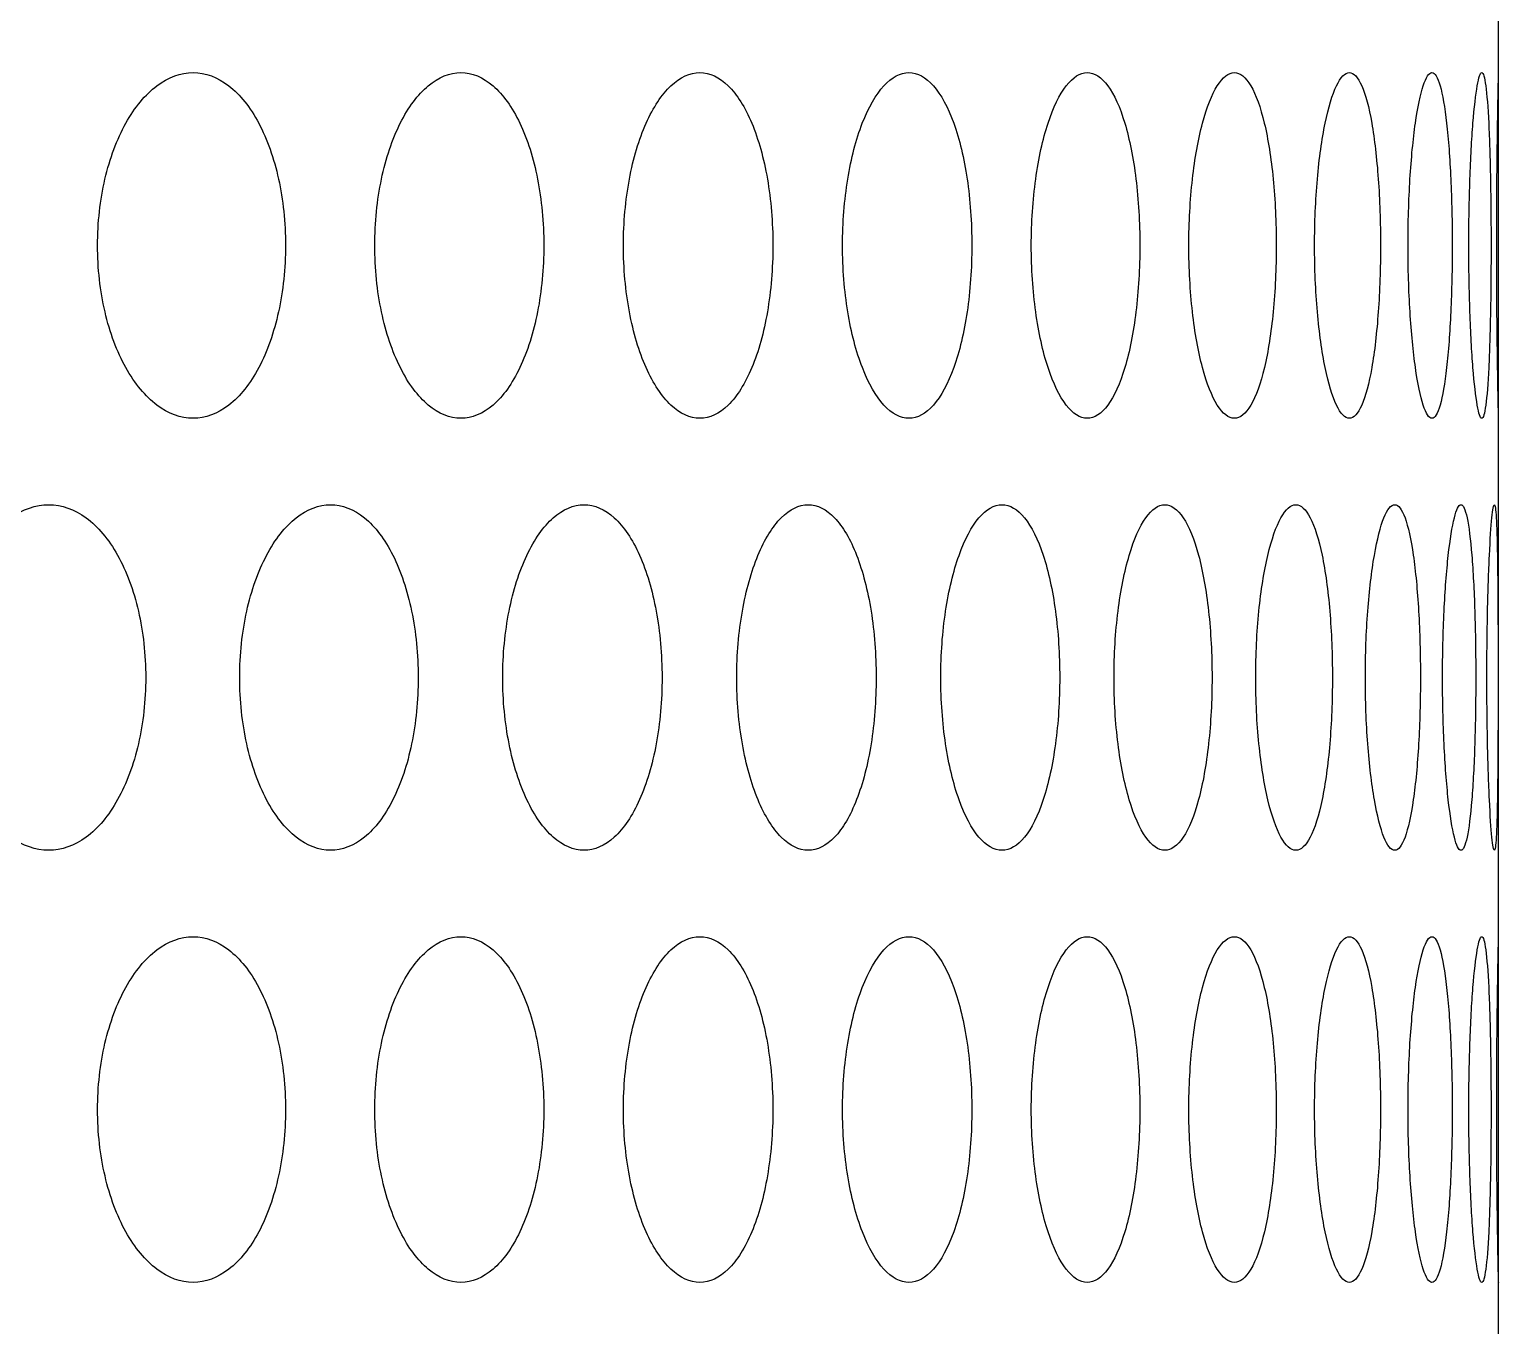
# Model space of a CAD drawing. Header units: millimetres. Extents: x 324 to 7054, y -67 to 2159.
# Drawn here: x 891.51 to 925.51, y 714 to 744 of the extents above; entities that cross this region are included whole.
import ezdxf

# ---------------------------------------------------------------- set-up
doc = ezdxf.new("R2010")
doc.units = ezdxf.units.MM
doc.header["$LTSCALE"] = 153.67
doc.layers.get('0').update_dxf_attribs({"linetype": 'CONTINUOUS'})
doc.layers.add('02___PRT_ALL_AXES', color=7, linetype='CONTINUOUS')

msp = doc.modelspace()

# ---------------------------------------------------------------- linework, layer by layer
at = {"linetype": 'Continuous'}
msp.add_line((925.51376, 232.49176), (925.51376, 776), dxfattribs=at)
at = {"layer": '02___PRT_ALL_AXES', "linetype": 'Continuous'}
for points, knots in [([(893.09225, 739), (893.09244, 739.26583), (893.12157, 739.78945), (893.25089, 740.54514), (893.4576, 741.23528), (893.82897, 742.04859), (894.44308, 742.7909), (895.30513, 743.10456), (896.15323, 742.79082), (896.74346, 742.05038), (897.09614, 741.2386), (897.29161, 740.54817), (897.41344, 739.79095), (897.44079, 739.2663), (897.44097, 739)], [0, 0, 0, 0, 0.0625, 0.125, 0.1875, 0.25, 0.375, 0.5, 0.625, 0.75, 0.8125, 0.875, 0.9375, 1, 1, 1, 1]), ([(899.50708, 739), (899.50726, 739.26583), (899.53358, 739.78945), (899.65045, 740.54514), (899.83718, 741.23528), (900.17248, 742.04859), (900.72641, 742.7909), (901.50253, 743.10456), (902.26447, 742.79082), (902.79369, 742.05038), (903.10958, 741.2386), (903.28455, 740.54817), (903.39356, 739.79095), (903.41804, 739.2663), (903.4182, 739)], [0, 0, 0, 0, 0.0625, 0.125, 0.1875, 0.25, 0.375, 0.5, 0.625, 0.75, 0.8125, 0.875, 0.9375, 1, 1, 1, 1]), ([(905.26146, 739), (905.26162, 739.26583), (905.28504, 739.78945), (905.38898, 740.54514), (905.55498, 741.23528), (905.85288, 742.04859), (906.34442, 742.7909), (907.0315, 743.10456), (907.70423, 742.79082), (908.17032, 742.05038), (908.44815, 741.2386), (908.60193, 740.54817), (908.69768, 739.79095), (908.71917, 739.2663), (908.71932, 739)], [0, 0, 0, 0, 0.0625, 0.125, 0.1875, 0.25, 0.375, 0.5, 0.625, 0.75, 0.8125, 0.875, 0.9375, 1, 1, 1, 1]), ([(910.33236, 739), (910.3325, 739.26583), (910.35292, 739.78945), (910.44352, 740.54514), (910.58813, 741.23528), (910.84742, 742.04859), (911.27461, 742.7909), (911.86989, 743.10456), (912.45073, 742.79082), (912.85181, 742.05038), (913.09048, 741.2386), (913.22245, 740.54817), (913.30457, 739.79095), (913.32299, 739.2663), (913.32311, 739)], [0, 0, 0, 0, 0.0625, 0.125, 0.1875, 0.25, 0.375, 0.5, 0.625, 0.75, 0.8125, 0.875, 0.9375, 1, 1, 1, 1]), ([(914.69948, 739), (914.6996, 739.26583), (914.71693, 739.78945), (914.79383, 740.54514), (914.91648, 741.23528), (915.13612, 742.04859), (915.49724, 742.7909), (915.99835, 743.10456), (916.48496, 742.79082), (916.81944, 742.05038), (917.01799, 741.2386), (917.12762, 740.54817), (917.19577, 739.79095), (917.21105, 739.2663), (917.21115, 739)], [0, 0, 0, 0, 0.0625, 0.125, 0.1875, 0.25, 0.375, 0.5, 0.625, 0.75, 0.8125, 0.875, 0.9375, 1, 1, 1, 1]), ([(918.34533, 739), (918.34543, 739.26583), (918.35962, 739.78945), (918.4225, 740.54514), (918.52269, 741.23528), (918.70181, 742.04859), (918.99542, 742.7909), (919.40034, 743.10456), (919.79079, 742.79082), (920.05733, 742.05038), (920.21495, 741.2386), (920.30181, 740.54817), (920.35572, 739.79095), (920.3678, 739.2663), (920.36787, 739)], [0, 0, 0, 0, 0.0625, 0.125, 0.1875, 0.25, 0.375, 0.5, 0.625, 0.75, 0.8125, 0.875, 0.9375, 1, 1, 1, 1]), ([(921.25533, 739), (921.25541, 739.26583), (921.26638, 739.78945), (921.31501, 740.54514), (921.39233, 741.23528), (921.53022, 742.04859), (921.75514, 742.7909), (922.06226, 743.10456), (922.35497, 742.79082), (922.5525, 742.05038), (922.66858, 741.2386), (922.73231, 740.54817), (922.77176, 739.79095), (922.78059, 739.2663), (922.78065, 739)], [0, 0, 0, 0, 0.0625, 0.125, 0.1875, 0.25, 0.375, 0.5, 0.625, 0.75, 0.8125, 0.875, 0.9375, 1, 1, 1, 1]), ([(923.41782, 739), (923.41788, 739.26583), (923.4256, 739.78945), (923.45977, 740.54514), (923.51392, 741.23528), (923.61002, 742.04859), (923.76535, 742.7909), (923.97344, 743.10456), (924.16725, 742.79082), (924.29497, 742.05038), (924.36904, 741.2386), (924.40939, 740.54817), (924.43423, 739.79095), (924.43977, 739.2663), (924.43981, 739)], [0, 0, 0, 0, 0.0625, 0.125, 0.1875, 0.25, 0.375, 0.5, 0.625, 0.75, 0.8125, 0.875, 0.9375, 1, 1, 1, 1]), ([(924.82416, 739), (924.82419, 739.26583), (924.82863, 739.78945), (924.8482, 740.54514), (924.87897, 741.23528), (924.93289, 742.04859), (925.01801, 742.7909), (925.12624, 743.10456), (925.22036, 742.79082), (925.27777, 742.05038), (925.30953, 741.2386), (925.32634, 740.54817), (925.33647, 739.79095), (925.3387, 739.2663), (925.33872, 739)], [0, 0, 0, 0, 0.0625, 0.125, 0.1875, 0.25, 0.375, 0.5, 0.625, 0.75, 0.8125, 0.875, 0.9375, 1, 1, 1, 1]), ([(925.4687, 739), (925.4687, 739.26583), (925.46985, 739.78945), (925.47475, 740.54514), (925.482, 741.23528), (925.49353, 742.04859), (925.50811, 742.7909), (925.51359, 743.0079), (925.51376, 742.9994), (925.51376, 742.99821)], [0, 0, 0, 0, 0.12268473, 0.24536945, 0.36805418, 0.49073891, 0.73610836, 0.98147781, 1, 1, 1, 1]), ([(897.44097, 739), (897.44079, 738.73417), (897.41354, 738.21055), (897.29221, 737.45486), (897.09732, 736.76472), (896.74465, 735.95141), (896.1539, 735.2091), (895.30351, 734.89544), (894.44375, 735.20918), (893.83022, 735.94962), (893.45885, 736.7614), (893.25154, 737.45183), (893.12168, 738.20905), (893.09244, 738.7337), (893.09225, 739)], [0, 0, 0, 0, 0.0625, 0.125, 0.1875, 0.25, 0.375, 0.5, 0.625, 0.75, 0.8125, 0.875, 0.9375, 1, 1, 1, 1]), ([(903.4182, 739), (903.41803, 738.73417), (903.39365, 738.21055), (903.2851, 737.45486), (903.11064, 736.76472), (902.79476, 735.95141), (902.26508, 735.2091), (901.50107, 734.89544), (900.72701, 735.20918), (900.1736, 735.94962), (899.83831, 736.7614), (899.65103, 737.45183), (899.53368, 738.20905), (899.50725, 738.7337), (899.50708, 739)], [0, 0, 0, 0, 0.0625, 0.125, 0.1875, 0.25, 0.375, 0.5, 0.625, 0.75, 0.8125, 0.875, 0.9375, 1, 1, 1, 1]), ([(908.71932, 739), (908.71917, 738.73417), (908.69776, 738.21055), (908.6024, 737.45486), (908.44908, 736.76472), (908.17126, 735.95141), (907.70477, 735.2091), (907.03021, 734.89544), (906.34495, 735.20918), (905.85387, 735.94962), (905.55599, 736.7614), (905.3895, 737.45183), (905.28512, 738.20905), (905.26162, 738.7337), (905.26146, 739)], [0, 0, 0, 0, 0.0625, 0.125, 0.1875, 0.25, 0.375, 0.5, 0.625, 0.75, 0.8125, 0.875, 0.9375, 1, 1, 1, 1]), ([(913.32311, 739), (913.32299, 738.73417), (913.30463, 738.21055), (913.22286, 737.45486), (913.09128, 736.76472), (912.85262, 735.95141), (912.45119, 735.2091), (911.86877, 734.89544), (911.27507, 735.20918), (910.84829, 735.94962), (910.58901, 736.7614), (910.44397, 737.45183), (910.35299, 738.20905), (910.3325, 738.7337), (910.33236, 739)], [0, 0, 0, 0, 0.0625, 0.125, 0.1875, 0.25, 0.375, 0.5, 0.625, 0.75, 0.8125, 0.875, 0.9375, 1, 1, 1, 1]), ([(917.21115, 739), (917.21105, 738.73417), (917.19583, 738.21055), (917.12796, 737.45486), (917.01865, 736.76472), (916.82012, 735.95141), (916.48535, 735.2091), (915.99741, 734.89544), (915.49763, 735.20918), (915.13686, 735.94962), (914.91722, 736.7614), (914.79422, 737.45183), (914.717, 738.20905), (914.69959, 738.7337), (914.69948, 739)], [0, 0, 0, 0, 0.0625, 0.125, 0.1875, 0.25, 0.375, 0.5, 0.625, 0.75, 0.8125, 0.875, 0.9375, 1, 1, 1, 1]), ([(920.36787, 739), (920.36779, 738.73417), (920.35576, 738.21055), (920.30207, 737.45486), (920.21548, 736.76472), (920.05786, 735.95141), (919.7911, 735.2091), (919.39959, 734.89544), (918.99573, 735.20918), (918.70241, 735.94962), (918.52329, 736.7614), (918.42282, 737.45183), (918.35967, 738.20905), (918.34543, 738.7337), (918.34533, 739)], [0, 0, 0, 0, 0.0625, 0.125, 0.1875, 0.25, 0.375, 0.5, 0.625, 0.75, 0.8125, 0.875, 0.9375, 1, 1, 1, 1]), ([(922.78065, 739), (922.78059, 738.73417), (922.77179, 738.21055), (922.7325, 737.45486), (922.66896, 736.76472), (922.55289, 735.95141), (922.35521, 735.2091), (922.06169, 734.89544), (921.75537, 735.20918), (921.53068, 735.94962), (921.3928, 736.7614), (921.31525, 737.45183), (921.26643, 738.20905), (921.2554, 738.7337), (921.25533, 739)], [0, 0, 0, 0, 0.0625, 0.125, 0.1875, 0.25, 0.375, 0.5, 0.625, 0.75, 0.8125, 0.875, 0.9375, 1, 1, 1, 1]), ([(924.43981, 739), (924.43977, 738.73417), (924.43425, 738.21055), (924.40951, 737.45486), (924.36928, 736.76472), (924.29523, 735.95141), (924.16741, 735.2091), (923.97306, 734.89544), (923.76551, 735.20918), (923.61034, 735.94962), (923.51425, 736.7614), (923.45994, 737.45183), (923.42563, 738.20905), (923.41788, 738.7337), (923.41782, 739)], [0, 0, 0, 0, 0.0625, 0.125, 0.1875, 0.25, 0.375, 0.5, 0.625, 0.75, 0.8125, 0.875, 0.9375, 1, 1, 1, 1]), ([(925.33872, 739), (925.3387, 738.73417), (925.33648, 738.21055), (925.32639, 737.45486), (925.30963, 736.76472), (925.27789, 735.95141), (925.22044, 735.2091), (925.12605, 734.89544), (925.01809, 735.20918), (924.93307, 735.94962), (924.87915, 736.7614), (924.8483, 737.45183), (924.82865, 738.20905), (924.82419, 738.7337), (924.82416, 739)], [0, 0, 0, 0, 0.0625, 0.125, 0.1875, 0.25, 0.375, 0.5, 0.625, 0.75, 0.8125, 0.875, 0.9375, 1, 1, 1, 1]), ([(925.51376, 735.00183), (925.51376, 735.00062), (925.51359, 734.99202), (925.50811, 735.20918), (925.49357, 735.94962), (925.48204, 736.7614), (925.47477, 737.45183), (925.46985, 738.20905), (925.4687, 738.7337), (925.4687, 739)], [0, 0, 0, 0, 0.0187605, 0.26407038, 0.50938025, 0.63203519, 0.75469013, 0.87734506, 1, 1, 1, 1]), ([(889.64509, 729), (889.64529, 729.26583), (889.67577, 729.78945), (889.81114, 730.54514), (890.02753, 731.23528), (890.41639, 732.04859), (891.05967, 732.7909), (891.96342, 733.10456), (892.85334, 732.79082), (893.47321, 732.05038), (893.84376, 731.2386), (894.04919, 730.54817), (894.17725, 729.79095), (894.20601, 729.2663), (894.20619, 729)], [0, 0, 0, 0, 0.0625, 0.125, 0.1875, 0.25, 0.375, 0.5, 0.625, 0.75, 0.8125, 0.875, 0.9375, 1, 1, 1, 1]), ([(896.38068, 729), (896.38086, 729.26583), (896.4086, 729.78945), (896.53176, 730.54514), (896.72858, 731.23528), (897.08209, 732.04859), (897.6664, 732.7909), (898.4859, 733.10456), (899.29132, 732.79082), (899.85133, 732.05038), (900.18578, 731.2386), (900.37109, 730.54817), (900.48657, 729.79095), (900.51249, 729.2663), (900.51266, 729)], [0, 0, 0, 0, 0.0625, 0.125, 0.1875, 0.25, 0.375, 0.5, 0.625, 0.75, 0.8125, 0.875, 0.9375, 1, 1, 1, 1]), ([(902.46833, 729), (902.4685, 729.26583), (902.49338, 729.78945), (902.60384, 730.54514), (902.7803, 731.23528), (903.09705, 732.04859), (903.62005, 732.7909), (904.35202, 733.10456), (905.06971, 732.79082), (905.56762, 732.05038), (905.86462, 731.2386), (906.02908, 730.54817), (906.13152, 729.79095), (906.15451, 729.2663), (906.15466, 729)], [0, 0, 0, 0, 0.0625, 0.125, 0.1875, 0.25, 0.375, 0.5, 0.625, 0.75, 0.8125, 0.875, 0.9375, 1, 1, 1, 1]), ([(907.88368, 729), (907.88383, 729.26583), (907.90576, 729.78945), (908.00308, 730.54514), (908.15847, 731.23528), (908.43719, 732.04859), (908.89679, 732.7909), (909.53829, 733.10456), (910.16539, 732.79082), (910.59919, 732.05038), (910.85757, 731.2386), (911.00052, 730.54817), (911.0895, 729.79095), (911.10947, 729.2663), (911.1096, 729)], [0, 0, 0, 0, 0.0625, 0.125, 0.1875, 0.25, 0.375, 0.5, 0.625, 0.75, 0.8125, 0.875, 0.9375, 1, 1, 1, 1]), ([(912.60505, 729), (912.60518, 729.26583), (912.62407, 729.78945), (912.70786, 730.54514), (912.84155, 731.23528), (913.08114, 732.04859), (913.47549, 732.7909), (914.02396, 733.10456), (914.55796, 732.79082), (914.92592, 732.05038), (915.14464, 731.2386), (915.2655, 730.54817), (915.34067, 729.79095), (915.35753, 729.2663), (915.35764, 729)], [0, 0, 0, 0, 0.0625, 0.125, 0.1875, 0.25, 0.375, 0.5, 0.625, 0.75, 0.8125, 0.875, 0.9375, 1, 1, 1, 1]), ([(916.61355, 729), (916.61365, 729.26583), (916.62942, 729.78945), (916.69935, 730.54514), (916.81082, 731.23528), (917.0103, 732.04859), (917.33783, 732.7909), (917.79107, 733.10456), (918.22982, 732.79082), (918.53048, 732.05038), (918.70866, 731.2386), (918.80695, 730.54817), (918.86801, 729.79095), (918.8817, 729.2663), (918.88179, 729)], [0, 0, 0, 0, 0.0625, 0.125, 0.1875, 0.25, 0.375, 0.5, 0.625, 0.75, 0.8125, 0.875, 0.9375, 1, 1, 1, 1]), ([(919.89311, 729), (919.8932, 729.26583), (919.90579, 729.78945), (919.96157, 730.54514), (920.05037, 731.23528), (920.20895, 732.04859), (920.46835, 732.7909), (920.82455, 733.10456), (921.1663, 732.79082), (921.39844, 732.05038), (921.53537, 731.2386), (921.6107, 730.54817), (921.6574, 729.79095), (921.66786, 729.2663), (921.66793, 729)], [0, 0, 0, 0, 0.0625, 0.125, 0.1875, 0.25, 0.375, 0.5, 0.625, 0.75, 0.8125, 0.875, 0.9375, 1, 1, 1, 1]), ([(922.43063, 729), (922.43069, 729.26583), (922.44005, 729.78945), (922.48147, 730.54514), (922.54723, 731.23528), (922.66429, 732.04859), (922.85451, 732.7909), (923.11224, 733.10456), (923.35562, 732.79082), (923.51833, 732.05038), (923.61345, 731.2386), (923.66551, 730.54817), (923.69768, 729.79095), (923.70487, 729.2663), (923.70491, 729)], [0, 0, 0, 0, 0.0625, 0.125, 0.1875, 0.25, 0.375, 0.5, 0.625, 0.75, 0.8125, 0.875, 0.9375, 1, 1, 1, 1]), ([(924.21593, 729), (924.21597, 729.26583), (924.22206, 729.78945), (924.24895, 730.54514), (924.29143, 731.23528), (924.36647, 732.04859), (924.48676, 732.7909), (924.645, 733.10456), (924.78904, 732.79082), (924.88165, 732.05038), (924.93459, 731.2386), (924.96318, 730.54817), (924.98067, 729.79095), (924.98456, 729.2663), (924.98459, 729)], [0, 0, 0, 0, 0.0625, 0.125, 0.1875, 0.25, 0.375, 0.5, 0.625, 0.75, 0.8125, 0.875, 0.9375, 1, 1, 1, 1]), ([(925.24188, 729), (925.2419, 729.26583), (925.2447, 729.78945), (925.25694, 730.54514), (925.27596, 731.23528), (925.3087, 732.04859), (925.35857, 732.7909), (925.41668, 733.10456), (925.4608, 732.79082), (925.48295, 732.05038), (925.49349, 731.2386), (925.4985, 730.54817), (925.50125, 729.79095), (925.50183, 729.2663), (925.50183, 729)], [0, 0, 0, 0, 0.0625, 0.125, 0.1875, 0.25, 0.375, 0.5, 0.625, 0.75, 0.8125, 0.875, 0.9375, 1, 1, 1, 1]), ([(894.20619, 729), (894.206, 728.73417), (894.17735, 728.21055), (894.04983, 727.45486), (893.84501, 726.76472), (893.47446, 725.95141), (892.85405, 725.2091), (891.96172, 724.89544), (891.06037, 725.20918), (890.41769, 725.94962), (890.02884, 726.7614), (889.81181, 727.45183), (889.67589, 728.20905), (889.64529, 728.7337), (889.64509, 729)], [0, 0, 0, 0, 0.0625, 0.125, 0.1875, 0.25, 0.375, 0.5, 0.625, 0.75, 0.8125, 0.875, 0.9375, 1, 1, 1, 1]), ([(900.51266, 729), (900.51249, 728.73417), (900.48666, 728.21055), (900.37166, 727.45486), (900.1869, 726.76472), (899.85246, 725.95141), (899.29196, 725.2091), (898.48436, 724.89544), (897.66704, 725.20918), (897.08327, 725.94962), (896.72977, 726.7614), (896.53237, 727.45183), (896.4087, 728.20905), (896.38086, 728.7337), (896.38068, 729)], [0, 0, 0, 0, 0.0625, 0.125, 0.1875, 0.25, 0.375, 0.5, 0.625, 0.75, 0.8125, 0.875, 0.9375, 1, 1, 1, 1]), ([(906.15466, 729), (906.15451, 728.73417), (906.1316, 728.21055), (906.02959, 727.45486), (905.86562, 726.76472), (905.56862, 725.95141), (905.07028, 725.2091), (904.35064, 724.89544), (903.62062, 725.20918), (903.09811, 725.94962), (902.78136, 726.7614), (902.60439, 727.45183), (902.49347, 728.20905), (902.46849, 728.7337), (902.46833, 729)], [0, 0, 0, 0, 0.0625, 0.125, 0.1875, 0.25, 0.375, 0.5, 0.625, 0.75, 0.8125, 0.875, 0.9375, 1, 1, 1, 1]), ([(911.1096, 729), (911.10946, 728.73417), (911.08957, 728.21055), (911.00096, 727.45486), (910.85844, 726.76472), (910.60007, 725.95141), (910.16589, 725.2091), (909.53709, 724.89544), (908.89728, 725.20918), (908.43813, 725.94962), (908.15941, 726.7614), (908.00357, 727.45183), (907.90584, 728.20905), (907.88383, 728.7337), (907.88368, 729)], [0, 0, 0, 0, 0.0625, 0.125, 0.1875, 0.25, 0.375, 0.5, 0.625, 0.75, 0.8125, 0.875, 0.9375, 1, 1, 1, 1]), ([(915.35764, 729), (915.35753, 728.73417), (915.34073, 728.21055), (915.26587, 727.45486), (915.14537, 726.76472), (914.92666, 725.95141), (914.55838, 725.2091), (914.02293, 724.89544), (913.47591, 725.20918), (913.08194, 725.94962), (912.84236, 726.7614), (912.70828, 727.45183), (912.62414, 728.20905), (912.60518, 728.7337), (912.60505, 729)], [0, 0, 0, 0, 0.0625, 0.125, 0.1875, 0.25, 0.375, 0.5, 0.625, 0.75, 0.8125, 0.875, 0.9375, 1, 1, 1, 1]), ([(918.88179, 729), (918.88169, 728.73417), (918.86806, 728.21055), (918.80725, 727.45486), (918.70925, 726.76472), (918.53109, 725.95141), (918.23018, 725.2091), (917.79023, 724.89544), (917.33818, 725.20918), (917.01097, 725.94962), (916.81149, 726.7614), (916.6997, 727.45183), (916.62948, 728.20905), (916.61365, 728.7337), (916.61355, 729)], [0, 0, 0, 0, 0.0625, 0.125, 0.1875, 0.25, 0.375, 0.5, 0.625, 0.75, 0.8125, 0.875, 0.9375, 1, 1, 1, 1]), ([(921.66793, 729), (921.66786, 728.73417), (921.65744, 728.21055), (921.61093, 727.45486), (921.53582, 726.76472), (921.39891, 725.95141), (921.16657, 725.2091), (920.82389, 724.89544), (920.46862, 725.20918), (920.20948, 725.94962), (920.0509, 726.7614), (919.96185, 727.45183), (919.90583, 728.20905), (919.8932, 728.7337), (919.89311, 729)], [0, 0, 0, 0, 0.0625, 0.125, 0.1875, 0.25, 0.375, 0.5, 0.625, 0.75, 0.8125, 0.875, 0.9375, 1, 1, 1, 1]), ([(923.70491, 729), (923.70487, 728.73417), (923.69771, 728.21055), (923.66567, 727.45486), (923.61377, 726.76472), (923.51865, 725.95141), (923.35582, 725.2091), (923.11177, 724.89544), (922.8547, 725.20918), (922.66467, 725.94962), (922.54763, 726.7614), (922.48167, 727.45183), (922.44008, 728.20905), (922.43069, 728.7337), (922.43063, 729)], [0, 0, 0, 0, 0.0625, 0.125, 0.1875, 0.25, 0.375, 0.5, 0.625, 0.75, 0.8125, 0.875, 0.9375, 1, 1, 1, 1]), ([(924.98459, 729), (924.98456, 728.73417), (924.98069, 728.21055), (924.96327, 727.45486), (924.93476, 726.76472), (924.88183, 725.95141), (924.78916, 725.2091), (924.64471, 724.89544), (924.48688, 725.20918), (924.36672, 725.94962), (924.29168, 726.7614), (924.24908, 727.45183), (924.22209, 728.20905), (924.21597, 728.7337), (924.21593, 729)], [0, 0, 0, 0, 0.0625, 0.125, 0.1875, 0.25, 0.375, 0.5, 0.625, 0.75, 0.8125, 0.875, 0.9375, 1, 1, 1, 1]), ([(925.50183, 729), (925.50183, 728.73417), (925.50126, 728.21055), (925.49851, 727.45486), (925.49353, 726.76472), (925.48299, 725.95141), (925.46084, 725.2091), (925.41658, 724.89544), (925.35861, 725.20918), (925.30881, 725.94962), (925.27607, 726.7614), (925.257, 727.45183), (925.24471, 728.20905), (925.2419, 728.7337), (925.24188, 729)], [0, 0, 0, 0, 0.0625, 0.125, 0.1875, 0.25, 0.375, 0.5, 0.625, 0.75, 0.8125, 0.875, 0.9375, 1, 1, 1, 1]), ([(893.09225, 719), (893.09244, 719.26583), (893.12157, 719.78945), (893.25089, 720.54514), (893.4576, 721.23528), (893.82897, 722.04859), (894.44308, 722.7909), (895.30513, 723.10456), (896.15323, 722.79082), (896.74346, 722.05038), (897.09614, 721.2386), (897.29161, 720.54817), (897.41344, 719.79095), (897.44079, 719.2663), (897.44097, 719)], [0, 0, 0, 0, 0.0625, 0.125, 0.1875, 0.25, 0.375, 0.5, 0.625, 0.75, 0.8125, 0.875, 0.9375, 1, 1, 1, 1]), ([(899.50708, 719), (899.50726, 719.26583), (899.53358, 719.78945), (899.65045, 720.54514), (899.83718, 721.23528), (900.17248, 722.04859), (900.72641, 722.7909), (901.50253, 723.10456), (902.26447, 722.79082), (902.79369, 722.05038), (903.10958, 721.2386), (903.28455, 720.54817), (903.39356, 719.79095), (903.41804, 719.2663), (903.4182, 719)], [0, 0, 0, 0, 0.0625, 0.125, 0.1875, 0.25, 0.375, 0.5, 0.625, 0.75, 0.8125, 0.875, 0.9375, 1, 1, 1, 1]), ([(905.26146, 719), (905.26162, 719.26583), (905.28504, 719.78945), (905.38898, 720.54514), (905.55498, 721.23528), (905.85288, 722.04859), (906.34442, 722.7909), (907.0315, 723.10456), (907.70423, 722.79082), (908.17032, 722.05038), (908.44815, 721.2386), (908.60193, 720.54817), (908.69768, 719.79095), (908.71917, 719.2663), (908.71932, 719)], [0, 0, 0, 0, 0.0625, 0.125, 0.1875, 0.25, 0.375, 0.5, 0.625, 0.75, 0.8125, 0.875, 0.9375, 1, 1, 1, 1]), ([(910.33236, 719), (910.3325, 719.26583), (910.35292, 719.78945), (910.44352, 720.54514), (910.58813, 721.23528), (910.84742, 722.04859), (911.27461, 722.7909), (911.86989, 723.10456), (912.45073, 722.79082), (912.85181, 722.05038), (913.09048, 721.2386), (913.22245, 720.54817), (913.30457, 719.79095), (913.32299, 719.2663), (913.32311, 719)], [0, 0, 0, 0, 0.0625, 0.125, 0.1875, 0.25, 0.375, 0.5, 0.625, 0.75, 0.8125, 0.875, 0.9375, 1, 1, 1, 1]), ([(914.69948, 719), (914.6996, 719.26583), (914.71693, 719.78945), (914.79383, 720.54514), (914.91648, 721.23528), (915.13612, 722.04859), (915.49724, 722.7909), (915.99835, 723.10456), (916.48496, 722.79082), (916.81944, 722.05038), (917.01799, 721.2386), (917.12762, 720.54817), (917.19577, 719.79095), (917.21105, 719.2663), (917.21115, 719)], [0, 0, 0, 0, 0.0625, 0.125, 0.1875, 0.25, 0.375, 0.5, 0.625, 0.75, 0.8125, 0.875, 0.9375, 1, 1, 1, 1]), ([(918.34533, 719), (918.34543, 719.26583), (918.35962, 719.78945), (918.4225, 720.54514), (918.52269, 721.23528), (918.70181, 722.04859), (918.99542, 722.7909), (919.40034, 723.10456), (919.79079, 722.79082), (920.05733, 722.05038), (920.21495, 721.2386), (920.30181, 720.54817), (920.35572, 719.79095), (920.3678, 719.2663), (920.36787, 719)], [0, 0, 0, 0, 0.0625, 0.125, 0.1875, 0.25, 0.375, 0.5, 0.625, 0.75, 0.8125, 0.875, 0.9375, 1, 1, 1, 1]), ([(921.25533, 719), (921.25541, 719.26583), (921.26638, 719.78945), (921.31501, 720.54514), (921.39233, 721.23528), (921.53022, 722.04859), (921.75514, 722.7909), (922.06226, 723.10456), (922.35497, 722.79082), (922.5525, 722.05038), (922.66858, 721.2386), (922.73231, 720.54817), (922.77176, 719.79095), (922.78059, 719.2663), (922.78065, 719)], [0, 0, 0, 0, 0.0625, 0.125, 0.1875, 0.25, 0.375, 0.5, 0.625, 0.75, 0.8125, 0.875, 0.9375, 1, 1, 1, 1]), ([(923.41782, 719), (923.41788, 719.26583), (923.4256, 719.78945), (923.45977, 720.54514), (923.51392, 721.23528), (923.61002, 722.04859), (923.76535, 722.7909), (923.97344, 723.10456), (924.16725, 722.79082), (924.29497, 722.05038), (924.36904, 721.2386), (924.40939, 720.54817), (924.43423, 719.79095), (924.43977, 719.2663), (924.43981, 719)], [0, 0, 0, 0, 0.0625, 0.125, 0.1875, 0.25, 0.375, 0.5, 0.625, 0.75, 0.8125, 0.875, 0.9375, 1, 1, 1, 1]), ([(924.82416, 719), (924.82419, 719.26583), (924.82863, 719.78945), (924.8482, 720.54514), (924.87897, 721.23528), (924.93289, 722.04859), (925.01801, 722.7909), (925.12624, 723.10456), (925.22036, 722.79082), (925.27777, 722.05038), (925.30953, 721.2386), (925.32634, 720.54817), (925.33647, 719.79095), (925.3387, 719.2663), (925.33872, 719)], [0, 0, 0, 0, 0.0625, 0.125, 0.1875, 0.25, 0.375, 0.5, 0.625, 0.75, 0.8125, 0.875, 0.9375, 1, 1, 1, 1]), ([(925.4687, 719), (925.4687, 719.26583), (925.46985, 719.78945), (925.47475, 720.54514), (925.482, 721.23528), (925.49353, 722.04859), (925.50811, 722.7909), (925.51359, 723.0079), (925.51376, 722.9994), (925.51376, 722.99821)], [0, 0, 0, 0, 0.12268473, 0.24536945, 0.36805418, 0.49073891, 0.73610836, 0.98147781, 1, 1, 1, 1]), ([(897.44097, 719), (897.44079, 718.73417), (897.41354, 718.21055), (897.29221, 717.45486), (897.09732, 716.76472), (896.74465, 715.95141), (896.1539, 715.2091), (895.30351, 714.89544), (894.44375, 715.20918), (893.83022, 715.94962), (893.45885, 716.7614), (893.25154, 717.45183), (893.12168, 718.20905), (893.09244, 718.7337), (893.09225, 719)], [0, 0, 0, 0, 0.0625, 0.125, 0.1875, 0.25, 0.375, 0.5, 0.625, 0.75, 0.8125, 0.875, 0.9375, 1, 1, 1, 1]), ([(903.4182, 719), (903.41803, 718.73417), (903.39365, 718.21055), (903.2851, 717.45486), (903.11064, 716.76472), (902.79476, 715.95141), (902.26508, 715.2091), (901.50107, 714.89544), (900.72701, 715.20918), (900.1736, 715.94962), (899.83831, 716.7614), (899.65103, 717.45183), (899.53368, 718.20905), (899.50725, 718.7337), (899.50708, 719)], [0, 0, 0, 0, 0.0625, 0.125, 0.1875, 0.25, 0.375, 0.5, 0.625, 0.75, 0.8125, 0.875, 0.9375, 1, 1, 1, 1]), ([(908.71932, 719), (908.71917, 718.73417), (908.69776, 718.21055), (908.6024, 717.45486), (908.44908, 716.76472), (908.17126, 715.95141), (907.70477, 715.2091), (907.03021, 714.89544), (906.34495, 715.20918), (905.85387, 715.94962), (905.55599, 716.7614), (905.3895, 717.45183), (905.28512, 718.20905), (905.26162, 718.7337), (905.26146, 719)], [0, 0, 0, 0, 0.0625, 0.125, 0.1875, 0.25, 0.375, 0.5, 0.625, 0.75, 0.8125, 0.875, 0.9375, 1, 1, 1, 1]), ([(913.32311, 719), (913.32299, 718.73417), (913.30463, 718.21055), (913.22286, 717.45486), (913.09128, 716.76472), (912.85262, 715.95141), (912.45119, 715.2091), (911.86877, 714.89544), (911.27507, 715.20918), (910.84829, 715.94962), (910.58901, 716.7614), (910.44397, 717.45183), (910.35299, 718.20905), (910.3325, 718.7337), (910.33236, 719)], [0, 0, 0, 0, 0.0625, 0.125, 0.1875, 0.25, 0.375, 0.5, 0.625, 0.75, 0.8125, 0.875, 0.9375, 1, 1, 1, 1]), ([(917.21115, 719), (917.21105, 718.73417), (917.19583, 718.21055), (917.12796, 717.45486), (917.01865, 716.76472), (916.82012, 715.95141), (916.48535, 715.2091), (915.99741, 714.89544), (915.49763, 715.20918), (915.13686, 715.94962), (914.91722, 716.7614), (914.79422, 717.45183), (914.717, 718.20905), (914.69959, 718.7337), (914.69948, 719)], [0, 0, 0, 0, 0.0625, 0.125, 0.1875, 0.25, 0.375, 0.5, 0.625, 0.75, 0.8125, 0.875, 0.9375, 1, 1, 1, 1]), ([(920.36787, 719), (920.36779, 718.73417), (920.35576, 718.21055), (920.30207, 717.45486), (920.21548, 716.76472), (920.05786, 715.95141), (919.7911, 715.2091), (919.39959, 714.89544), (918.99573, 715.20918), (918.70241, 715.94962), (918.52329, 716.7614), (918.42282, 717.45183), (918.35967, 718.20905), (918.34543, 718.7337), (918.34533, 719)], [0, 0, 0, 0, 0.0625, 0.125, 0.1875, 0.25, 0.375, 0.5, 0.625, 0.75, 0.8125, 0.875, 0.9375, 1, 1, 1, 1]), ([(922.78065, 719), (922.78059, 718.73417), (922.77179, 718.21055), (922.7325, 717.45486), (922.66896, 716.76472), (922.55289, 715.95141), (922.35521, 715.2091), (922.06169, 714.89544), (921.75537, 715.20918), (921.53068, 715.94962), (921.3928, 716.7614), (921.31525, 717.45183), (921.26643, 718.20905), (921.2554, 718.7337), (921.25533, 719)], [0, 0, 0, 0, 0.0625, 0.125, 0.1875, 0.25, 0.375, 0.5, 0.625, 0.75, 0.8125, 0.875, 0.9375, 1, 1, 1, 1]), ([(924.43981, 719), (924.43977, 718.73417), (924.43425, 718.21055), (924.40951, 717.45486), (924.36928, 716.76472), (924.29523, 715.95141), (924.16741, 715.2091), (923.97306, 714.89544), (923.76551, 715.20918), (923.61034, 715.94962), (923.51425, 716.7614), (923.45994, 717.45183), (923.42563, 718.20905), (923.41788, 718.7337), (923.41782, 719)], [0, 0, 0, 0, 0.0625, 0.125, 0.1875, 0.25, 0.375, 0.5, 0.625, 0.75, 0.8125, 0.875, 0.9375, 1, 1, 1, 1]), ([(925.33872, 719), (925.3387, 718.73417), (925.33648, 718.21055), (925.32639, 717.45486), (925.30963, 716.76472), (925.27789, 715.95141), (925.22044, 715.2091), (925.12605, 714.89544), (925.01809, 715.20918), (924.93307, 715.94962), (924.87915, 716.7614), (924.8483, 717.45183), (924.82865, 718.20905), (924.82419, 718.7337), (924.82416, 719)], [0, 0, 0, 0, 0.0625, 0.125, 0.1875, 0.25, 0.375, 0.5, 0.625, 0.75, 0.8125, 0.875, 0.9375, 1, 1, 1, 1]), ([(925.51376, 715.00183), (925.51376, 715.00062), (925.51359, 714.99202), (925.50811, 715.20918), (925.49357, 715.94962), (925.48204, 716.7614), (925.47477, 717.45183), (925.46985, 718.20905), (925.4687, 718.7337), (925.4687, 719)], [0, 0, 0, 0, 0.0187605, 0.26407038, 0.50938025, 0.63203519, 0.75469013, 0.87734506, 1, 1, 1, 1])]:
    msp.add_open_spline(points, degree=3, knots=knots, dxfattribs=at)

doc.saveas('drawing.dxf')
